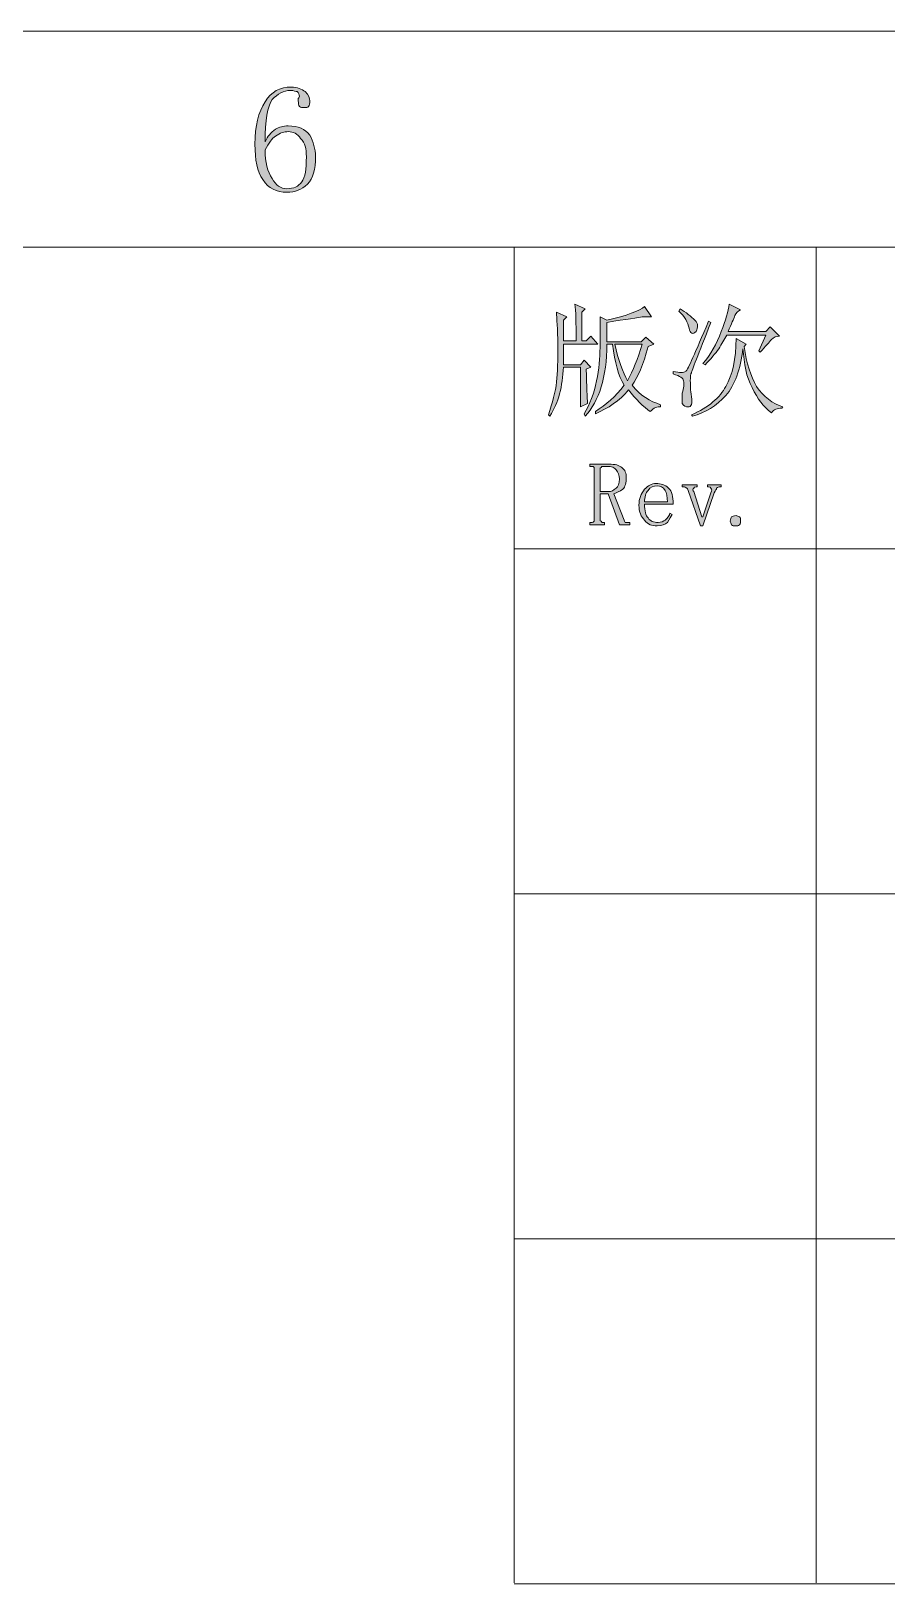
# Model space of a CAD drawing. Header units: millimetres. Extents: x 0 to 297, y 0 to 208.
# Drawn here: x 198.26 to 212.61, y 181.69 to 207.73 of the extents above; entities that cross this region are included whole.
import ezdxf

# ---------------------------------------------------------------- set-up
doc = ezdxf.new("R2010")
doc.units = ezdxf.units.MM

msp = doc.modelspace()

# ---------------------------------------------------------------- hatches: boundary and pattern name
h = msp.add_hatch(color=7)
edge = h.paths.add_edge_path(flags=0)
edge.add_spline(control_points=[(202.185764, 205.741357), (202.185764, 205.530749), (202.224217, 205.37729), (202.300769, 205.262285), (202.358272, 205.147279), (202.453875, 205.089776), (202.549831, 205.089776), (202.664836, 205.089776), (202.741389, 205.128229), (202.798892, 205.204782), (202.856394, 205.281335), (202.875797, 205.415743), (202.875797, 205.626351), (202.875797, 205.76076), (202.856394, 205.856363), (202.779842, 205.933268), (202.722339, 206.009821), (202.664836, 206.047921), (202.568881, 206.047921), (202.511378, 206.047921), (202.434825, 206.028871), (202.358272, 205.971368), (202.300769, 205.933268), (202.243267, 205.856363), (202.185764, 205.741357), (202.185764, 205.741357), (202.185764, 205.741357), (202.185764, 205.741357), (202.185764, 205.741357), (202.185764, 205.741357), (202.185764, 205.741357)], knot_values=[0, 0, 0, 0, 1, 1, 1, 2, 2, 2, 3, 3, 3, 4, 4, 4, 5, 5, 5, 6, 6, 6, 7, 7, 7, 8, 8, 8, 9, 9, 9, 10, 10, 10, 10], degree=3, periodic=1)
edge = h.paths.add_edge_path(flags=0)
edge.add_spline(control_points=[(202.568881, 206.143876), (202.741389, 206.143876), (202.856394, 206.086374), (202.9333, 205.990771), (202.990803, 205.875765), (203.028903, 205.76076), (203.028903, 205.626351), (203.028903, 205.415743), (202.990803, 205.262285), (202.894847, 205.166329), (202.798892, 205.070726), (202.683886, 205.032274), (202.549831, 205.032274), (202.377322, 205.032274), (202.243267, 205.089776), (202.147311, 205.243235), (202.051708, 205.37729), (202.013256, 205.568849), (202.013256, 205.837313), (202.013256, 206.143876), (202.070758, 206.373888), (202.185764, 206.546396), (202.281367, 206.718904), (202.434825, 206.795457), (202.626383, 206.795457), (202.722339, 206.795457), (202.798892, 206.757357), (202.856394, 206.718904), (202.913897, 206.661401), (202.9333, 206.603899), (202.9333, 206.565446), (202.9333, 206.527346), (202.9333, 206.488893), (202.913897, 206.469843), (202.894847, 206.45044), (202.875797, 206.45044), (202.837344, 206.45044), (202.798892, 206.45044), (202.779842, 206.45044), (202.760792, 206.469843), (202.741389, 206.488893), (202.741389, 206.527346), (202.741389, 206.565446), (202.741389, 206.565446), (202.741389, 206.584849), (202.741389, 206.603899), (202.741389, 206.603899), (202.760792, 206.622949), (202.760792, 206.642351), (202.760792, 206.661401), (202.741389, 206.699854), (202.722339, 206.718904), (202.703289, 206.718904), (202.664836, 206.737954), (202.607333, 206.737954), (202.492328, 206.737954), (202.396372, 206.680451), (202.300769, 206.584849), (202.224217, 206.469843), (202.185764, 206.239832), (202.185764, 205.875765), (202.224217, 205.971368), (202.281367, 206.028871), (202.358272, 206.086374), (202.415775, 206.124826), (202.492328, 206.143876), (202.568881, 206.143876), (202.568881, 206.143876), (202.568881, 206.143876), (202.568881, 206.143876), (202.568881, 206.143876), (202.568881, 206.143876), (202.568881, 206.143876)], knot_values=[0, 0, 0, 0, 1, 1, 1, 2, 2, 2, 3, 3, 3, 4, 4, 4, 5, 5, 5, 6, 6, 6, 7, 7, 7, 8, 8, 8, 9, 9, 9, 10, 10, 10, 11, 11, 11, 12, 12, 12, 13, 13, 13, 14, 14, 14, 15, 15, 15, 16, 16, 16, 17, 17, 17, 18, 18, 18, 19, 19, 19, 20, 20, 20, 21, 21, 21, 22, 22, 22, 23, 23, 23, 24, 24, 24, 24], degree=3, periodic=1)
h = msp.add_hatch(color=7)
edge = h.paths.add_edge_path(flags=0)
edge.add_spline(control_points=[(207.398761, 202.540957), (207.398761, 202.847521), (207.398761, 203.039079), (207.379711, 203.154085), (207.379711, 203.154085), (207.551867, 203.077532), (207.551867, 203.077532), (207.551867, 203.077532), (207.494717, 203.020029), (207.494717, 203.020029), (207.494717, 203.020029), (207.494717, 202.540957), (207.494717, 202.540957), (207.494717, 202.540957), (207.571269, 202.540957), (207.571269, 202.540957), (207.571269, 202.540957), (207.647822, 202.61751), (207.647822, 202.61751), (207.647822, 202.61751), (207.762828, 202.483454), (207.762828, 202.483454), (207.762828, 202.483454), (207.1878, 202.483454), (207.1878, 202.483454), (207.1878, 202.483454), (207.1878, 202.138438), (207.1878, 202.138438), (207.1878, 202.138438), (207.475314, 202.138438), (207.475314, 202.138438), (207.475314, 202.138438), (207.532817, 202.21499), (207.532817, 202.21499), (207.532817, 202.21499), (207.647822, 202.099985), (207.647822, 202.099985), (207.647822, 202.099985), (207.571269, 202.061532), (207.571269, 202.061532), (207.571269, 201.774371), (207.590319, 201.58246), (207.590319, 201.486857), (207.590319, 201.486857), (207.475314, 201.429354), (207.475314, 201.429354), (207.475314, 201.429354), (207.475314, 202.099985), (207.475314, 202.099985), (207.475314, 202.099985), (207.1878, 202.099985), (207.1878, 202.099985), (207.16875, 201.774371), (207.111247, 201.505907), (206.957789, 201.275896), (206.957789, 201.275896), (206.938739, 201.294946), (206.938739, 201.294946), (206.996242, 201.505907), (207.053744, 201.678415), (207.072794, 201.850924), (207.092197, 202.004029), (207.092197, 202.21499), (207.092197, 202.483454), (207.092197, 202.732515), (207.072794, 202.924074), (207.072794, 203.020029), (207.072794, 203.020029), (207.245303, 202.943124), (207.245303, 202.943124), (207.245303, 202.943124), (207.1878, 202.885621), (207.1878, 202.885621), (207.1878, 202.885621), (207.1878, 202.540957), (207.1878, 202.540957), (207.1878, 202.540957), (207.398761, 202.540957), (207.398761, 202.540957), (207.398761, 202.540957), (207.398761, 202.540957), (207.398761, 202.540957)], knot_values=[0, 0, 0, 0, 1, 1, 1, 2, 2, 2, 3, 3, 3, 4, 4, 4, 5, 5, 5, 6, 6, 6, 7, 7, 7, 8, 8, 8, 9, 9, 9, 10, 10, 10, 11, 11, 11, 12, 12, 12, 13, 13, 13, 14, 14, 14, 15, 15, 15, 16, 16, 16, 17, 17, 17, 18, 18, 18, 19, 19, 19, 20, 20, 20, 21, 21, 21, 22, 22, 22, 23, 23, 23, 24, 24, 24, 25, 25, 25, 26, 26, 26, 27, 27, 27, 27], degree=3, periodic=1)
edge = h.paths.add_edge_path(flags=0)
edge.add_spline(control_points=[(208.605967, 202.445001), (208.529414, 202.138438), (208.433811, 201.927476), (208.337856, 201.793421), (208.471911, 201.620913), (208.644419, 201.524957), (208.816928, 201.467454), (208.816928, 201.467454), (208.816928, 201.429354), (208.816928, 201.429354), (208.759425, 201.448404), (208.701922, 201.409951), (208.644419, 201.352449), (208.529414, 201.429354), (208.395358, 201.56341), (208.280353, 201.716868), (208.126894, 201.524957), (207.935336, 201.409951), (207.724375, 201.314349), (207.724375, 201.314349), (207.724375, 201.352449), (207.724375, 201.352449), (207.896883, 201.467454), (208.069392, 201.601863), (208.2038, 201.793421), (208.107844, 201.946526), (208.050342, 202.176538), (208.011889, 202.483454), (208.011889, 202.483454), (207.916286, 202.483454), (207.916286, 202.483454), (207.916286, 201.927476), (207.781878, 201.524957), (207.551867, 201.275896), (207.551867, 201.275896), (207.532817, 201.314349), (207.532817, 201.314349), (207.628772, 201.467454), (207.705325, 201.659365), (207.743778, 201.869974), (207.781878, 202.061532), (207.801281, 202.253443), (207.801281, 202.425951), (207.801281, 202.579057), (207.801281, 202.751565), (207.801281, 202.943124), (207.801281, 202.943124), (207.916286, 202.885621), (207.916286, 202.885621), (208.2419, 202.962526), (208.471911, 203.039079), (208.548464, 203.115632), (208.548464, 203.115632), (208.663469, 202.943124), (208.663469, 202.943124), (208.625369, 202.943124), (208.567867, 202.943124), (208.510364, 202.943124), (208.452861, 202.924074), (208.2419, 202.905024), (207.916286, 202.847521), (207.916286, 202.847521), (207.916286, 202.521554), (207.916286, 202.521554), (207.916286, 202.521554), (208.491314, 202.521554), (208.491314, 202.521554), (208.491314, 202.521554), (208.567867, 202.59846), (208.567867, 202.59846), (208.567867, 202.59846), (208.701922, 202.483454), (208.701922, 202.483454), (208.701922, 202.483454), (208.605967, 202.445001), (208.605967, 202.445001), (208.605967, 202.445001), (208.605967, 202.445001), (208.605967, 202.445001)], knot_values=[0, 0, 0, 0, 1, 1, 1, 2, 2, 2, 3, 3, 3, 4, 4, 4, 5, 5, 5, 6, 6, 6, 7, 7, 7, 8, 8, 8, 9, 9, 9, 10, 10, 10, 11, 11, 11, 12, 12, 12, 13, 13, 13, 14, 14, 14, 15, 15, 15, 16, 16, 16, 17, 17, 17, 18, 18, 18, 19, 19, 19, 20, 20, 20, 21, 21, 21, 22, 22, 22, 23, 23, 23, 24, 24, 24, 25, 25, 25, 26, 26, 26, 26], degree=3, periodic=1)
edge = h.paths.add_edge_path(flags=0)
edge.add_spline(control_points=[(208.050342, 202.483454), (208.107844, 202.21499), (208.184397, 202.004029), (208.261303, 201.869974), (208.356906, 202.042482), (208.433811, 202.23404), (208.510364, 202.483454), (208.510364, 202.483454), (208.050342, 202.483454), (208.050342, 202.483454), (208.050342, 202.483454), (208.050342, 202.483454), (208.050342, 202.483454)], knot_values=[0, 0, 0, 0, 1, 1, 1, 2, 2, 2, 3, 3, 3, 4, 4, 4, 4], degree=3, periodic=1)
edge = h.paths.add_edge_path(flags=0)
edge.add_spline(control_points=[(210.465106, 202.368449), (210.465106, 202.368449), (210.580111, 202.63656), (210.580111, 202.63656), (210.580111, 202.63656), (209.928531, 202.63656), (209.928531, 202.63656), (209.890078, 202.560007), (209.832575, 202.483454), (209.794475, 202.406549), (209.736972, 202.329996), (209.660419, 202.23404), (209.564464, 202.138438), (209.564464, 202.138438), (209.526011, 202.157488), (209.526011, 202.157488), (209.660419, 202.310946), (209.756022, 202.483454), (209.832575, 202.694063), (209.909481, 202.885621), (209.947581, 203.039079), (209.966983, 203.154085), (209.966983, 203.154085), (210.158542, 203.058129), (210.158542, 203.058129), (210.120089, 203.039079), (210.081989, 203.000626), (210.062586, 202.962526), (210.043536, 202.905024), (210.005083, 202.828471), (209.947581, 202.694063), (209.947581, 202.694063), (210.580111, 202.694063), (210.580111, 202.694063), (210.580111, 202.694063), (210.657017, 202.770968), (210.657017, 202.770968), (210.657017, 202.770968), (210.810122, 202.61751), (210.810122, 202.61751), (210.752619, 202.61751), (210.714167, 202.59846), (210.676067, 202.560007), (210.637614, 202.521554), (210.580111, 202.445001), (210.484508, 202.349046), (210.484508, 202.349046), (210.465106, 202.368449), (210.465106, 202.368449), (210.465106, 202.368449), (210.465106, 202.368449), (210.465106, 202.368449)], knot_values=[0, 0, 0, 0, 1, 1, 1, 2, 2, 2, 3, 3, 3, 4, 4, 4, 5, 5, 5, 6, 6, 6, 7, 7, 7, 8, 8, 8, 9, 9, 9, 10, 10, 10, 11, 11, 11, 12, 12, 12, 13, 13, 13, 14, 14, 14, 15, 15, 15, 16, 16, 16, 17, 17, 17, 17], degree=3, periodic=1)
edge = h.paths.add_edge_path(flags=0)
edge.add_spline(control_points=[(210.196994, 202.406549), (210.158542, 202.061532), (210.062586, 201.793421), (209.909481, 201.620913), (209.756022, 201.448404), (209.564464, 201.333399), (209.353503, 201.275896), (209.353503, 201.275896), (209.334453, 201.294946), (209.334453, 201.294946), (209.621967, 201.429354), (209.813525, 201.58246), (209.909481, 201.774371), (210.024486, 201.965929), (210.081989, 202.23404), (210.081989, 202.579057), (210.081989, 202.579057), (210.254497, 202.483454), (210.254497, 202.483454), (210.254497, 202.483454), (210.216044, 202.445001), (210.216044, 202.445001), (210.254497, 202.157488), (210.33105, 201.946526), (210.427006, 201.774371), (210.542011, 201.601863), (210.695117, 201.486857), (210.867625, 201.429354), (210.867625, 201.429354), (210.848575, 201.409951), (210.848575, 201.409951), (210.771669, 201.409951), (210.714167, 201.390901), (210.676067, 201.333399), (210.542011, 201.429354), (210.446056, 201.56341), (210.3501, 201.754968), (210.254497, 201.927476), (210.216044, 202.157488), (210.196994, 202.406549), (210.196994, 202.406549), (210.196994, 202.406549), (210.196994, 202.406549), (210.196994, 202.406549), (210.196994, 202.406549), (210.196994, 202.406549)], knot_values=[0, 0, 0, 0, 1, 1, 1, 2, 2, 2, 3, 3, 3, 4, 4, 4, 5, 5, 5, 6, 6, 6, 7, 7, 7, 8, 8, 8, 9, 9, 9, 10, 10, 10, 11, 11, 11, 12, 12, 12, 13, 13, 13, 14, 14, 14, 15, 15, 15, 15], degree=3, periodic=1)
edge = h.paths.add_edge_path(flags=0)
edge.add_spline(control_points=[(209.142894, 203.077532), (209.238497, 203.020029), (209.334453, 202.943124), (209.391956, 202.885621), (209.449458, 202.828471), (209.449458, 202.770968), (209.411006, 202.694063), (209.353503, 202.63656), (209.315403, 202.655963), (209.296, 202.751565), (209.27695, 202.847521), (209.219447, 202.943124), (209.123492, 203.039079), (209.123492, 203.039079), (209.142894, 203.077532), (209.142894, 203.077532), (209.142894, 203.077532), (209.142894, 203.077532), (209.142894, 203.077532)], knot_values=[0, 0, 0, 0, 1, 1, 1, 2, 2, 2, 3, 3, 3, 4, 4, 4, 5, 5, 5, 6, 6, 6, 6], degree=3, periodic=1)
edge = h.paths.add_edge_path(flags=0)
edge.add_spline(control_points=[(209.027889, 202.023432), (209.142894, 202.004029), (209.200397, 202.004029), (209.238497, 202.023432), (209.27695, 202.061532), (209.391956, 202.329996), (209.621967, 202.866571), (209.621967, 202.866571), (209.660419, 202.847521), (209.660419, 202.847521), (209.449458, 202.310946), (209.334453, 202.023432), (209.334453, 202.004029), (209.315403, 201.984979), (209.315403, 201.927476), (209.315403, 201.869974), (209.315403, 201.793421), (209.315403, 201.716868), (209.334453, 201.601863), (209.353503, 201.486857), (209.334453, 201.429354), (209.27695, 201.429354), (209.238497, 201.429354), (209.200397, 201.448404), (209.180994, 201.486857), (209.180994, 201.524957), (209.180994, 201.58246), (209.180994, 201.659365), (209.200397, 201.754968), (209.219447, 201.812471), (209.200397, 201.869974), (209.200397, 201.908426), (209.142894, 201.946526), (209.027889, 201.984979), (209.027889, 201.984979), (209.027889, 202.023432), (209.027889, 202.023432), (209.027889, 202.023432), (209.027889, 202.023432), (209.027889, 202.023432)], knot_values=[0, 0, 0, 0, 1, 1, 1, 2, 2, 2, 3, 3, 3, 4, 4, 4, 5, 5, 5, 6, 6, 6, 7, 7, 7, 8, 8, 8, 9, 9, 9, 10, 10, 10, 11, 11, 11, 12, 12, 12, 13, 13, 13, 13], degree=3, periodic=1)
h = msp.add_hatch(color=7)
edge = h.paths.add_edge_path(flags=0)
edge.add_spline(control_points=[(208.2419, 200.240846), (208.2419, 200.164293), (208.22285, 200.08774), (208.184397, 200.049288), (208.126894, 200.010835), (208.088794, 199.991785), (208.031292, 199.972735), (208.031292, 199.972735), (208.2038, 199.531763), (208.2038, 199.531763), (208.2038, 199.512713), (208.22285, 199.512713), (208.22285, 199.493663), (208.2419, 199.493663), (208.261303, 199.493663), (208.261303, 199.493663), (208.261303, 199.493663), (208.299403, 199.493663), (208.299403, 199.493663), (208.299403, 199.493663), (208.299403, 199.45521), (208.299403, 199.45521), (208.299403, 199.45521), (208.126894, 199.45521), (208.126894, 199.45521), (208.126894, 199.45521), (207.935336, 199.972735), (207.935336, 199.972735), (207.935336, 199.972735), (207.801281, 199.972735), (207.801281, 199.972735), (207.801281, 199.972735), (207.801281, 199.531763), (207.801281, 199.531763), (207.801281, 199.531763), (207.801281, 199.512713), (207.820331, 199.512713), (207.820331, 199.493663), (207.839381, 199.493663), (207.839381, 199.493663), (207.839381, 199.493663), (207.877833, 199.493663), (207.877833, 199.493663), (207.877833, 199.493663), (207.877833, 199.45521), (207.877833, 199.45521), (207.877833, 199.45521), (207.628772, 199.45521), (207.628772, 199.45521), (207.628772, 199.45521), (207.628772, 199.493663), (207.628772, 199.493663), (207.628772, 199.493663), (207.666872, 199.493663), (207.666872, 199.493663), (207.686275, 199.493663), (207.686275, 199.493663), (207.705325, 199.512713), (207.705325, 199.512713), (207.705325, 199.531763), (207.705325, 199.531763), (207.705325, 199.531763), (207.705325, 200.375254), (207.705325, 200.375254), (207.705325, 200.394304), (207.705325, 200.413354), (207.705325, 200.413354), (207.686275, 200.432757), (207.686275, 200.432757), (207.666872, 200.432757), (207.666872, 200.432757), (207.628772, 200.432757), (207.628772, 200.432757), (207.628772, 200.432757), (207.628772, 200.470857), (207.628772, 200.470857), (207.628772, 200.470857), (207.954386, 200.470857), (207.954386, 200.470857), (208.050342, 200.470857), (208.126894, 200.451807), (208.165347, 200.413354), (208.22285, 200.375254), (208.2419, 200.317751), (208.2419, 200.240846), (208.2419, 200.240846), (208.2419, 200.240846), (208.2419, 200.240846), (208.2419, 200.240846), (208.2419, 200.240846), (208.2419, 200.240846)], knot_values=[0, 0, 0, 0, 1, 1, 1, 2, 2, 2, 3, 3, 3, 4, 4, 4, 5, 5, 5, 6, 6, 6, 7, 7, 7, 8, 8, 8, 9, 9, 9, 10, 10, 10, 11, 11, 11, 12, 12, 12, 13, 13, 13, 14, 14, 14, 15, 15, 15, 16, 16, 16, 17, 17, 17, 18, 18, 18, 19, 19, 19, 20, 20, 20, 21, 21, 21, 22, 22, 22, 23, 23, 23, 24, 24, 24, 25, 25, 25, 26, 26, 26, 27, 27, 27, 28, 28, 28, 29, 29, 29, 30, 30, 30, 30], degree=3, periodic=1)
edge = h.paths.add_edge_path(flags=0)
edge.add_spline(control_points=[(207.801281, 200.010835), (207.801281, 200.010835), (207.935336, 200.010835), (207.935336, 200.010835), (207.992839, 200.010835), (208.031292, 200.030238), (208.069392, 200.068338), (208.107844, 200.08774), (208.126894, 200.145243), (208.126894, 200.221796), (208.126894, 200.279299), (208.107844, 200.336801), (208.069392, 200.375254), (208.050342, 200.413354), (207.992839, 200.432757), (207.916286, 200.432757), (207.916286, 200.432757), (207.858783, 200.432757), (207.858783, 200.432757), (207.839381, 200.432757), (207.820331, 200.432757), (207.820331, 200.413354), (207.801281, 200.413354), (207.801281, 200.394304), (207.801281, 200.394304), (207.801281, 200.394304), (207.801281, 200.010835), (207.801281, 200.010835), (207.801281, 200.010835), (207.801281, 200.010835), (207.801281, 200.010835)], knot_values=[0, 0, 0, 0, 1, 1, 1, 2, 2, 2, 3, 3, 3, 4, 4, 4, 5, 5, 5, 6, 6, 6, 7, 7, 7, 8, 8, 8, 9, 9, 9, 10, 10, 10, 10], degree=3, periodic=1)
edge = h.paths.add_edge_path(flags=0)
edge.add_spline(control_points=[(208.931933, 199.838326), (208.931933, 199.915232), (208.912883, 199.991785), (208.893481, 200.030238), (208.855381, 200.08774), (208.816928, 200.10679), (208.759425, 200.10679), (208.701922, 200.10679), (208.644419, 200.08774), (208.605967, 200.030238), (208.567867, 199.991785), (208.548464, 199.915232), (208.548464, 199.838326), (208.548464, 199.838326), (208.931933, 199.838326), (208.931933, 199.838326), (208.931933, 199.838326), (208.931933, 199.838326), (208.931933, 199.838326)], knot_values=[0, 0, 0, 0, 1, 1, 1, 2, 2, 2, 3, 3, 3, 4, 4, 4, 5, 5, 5, 6, 6, 6, 6], degree=3, periodic=1)
edge = h.paths.add_edge_path(flags=0)
edge.add_spline(control_points=[(208.548464, 199.800226), (208.548464, 199.685221), (208.567867, 199.608668), (208.605967, 199.570215), (208.644419, 199.512713), (208.701922, 199.493663), (208.778475, 199.493663), (208.816928, 199.493663), (208.874431, 199.512713), (208.893481, 199.531763), (208.931933, 199.570215), (208.970386, 199.608668), (208.970386, 199.646768), (208.970386, 199.646768), (209.008486, 199.627718), (209.008486, 199.627718), (208.989436, 199.589265), (208.970386, 199.551165), (208.931933, 199.493663), (208.893481, 199.45521), (208.835978, 199.43616), (208.759425, 199.43616), (208.663469, 199.43616), (208.605967, 199.45521), (208.548464, 199.531763), (208.491314, 199.589265), (208.452861, 199.666171), (208.452861, 199.780824), (208.452861, 199.895829), (208.491314, 199.972735), (208.548464, 200.049288), (208.605967, 200.10679), (208.663469, 200.145243), (208.740375, 200.145243), (208.816928, 200.145243), (208.893481, 200.12584), (208.950983, 200.068338), (209.008486, 200.010835), (209.027889, 199.934282), (209.027889, 199.800226), (209.027889, 199.800226), (208.548464, 199.800226), (208.548464, 199.800226), (208.548464, 199.800226), (208.548464, 199.800226), (208.548464, 199.800226)], knot_values=[0, 0, 0, 0, 1, 1, 1, 2, 2, 2, 3, 3, 3, 4, 4, 4, 5, 5, 5, 6, 6, 6, 7, 7, 7, 8, 8, 8, 9, 9, 9, 10, 10, 10, 11, 11, 11, 12, 12, 12, 13, 13, 13, 14, 14, 14, 15, 15, 15, 15], degree=3, periodic=1)
edge = h.paths.add_edge_path(flags=0)
edge.add_spline(control_points=[(209.526011, 199.43616), (209.526011, 199.43616), (209.487911, 199.43616), (209.487911, 199.43616), (209.487911, 199.43616), (209.27695, 200.030238), (209.27695, 200.030238), (209.27695, 200.049288), (209.2579, 200.068338), (209.2579, 200.068338), (209.238497, 200.08774), (209.219447, 200.08774), (209.219447, 200.08774), (209.219447, 200.08774), (209.180994, 200.08774), (209.180994, 200.08774), (209.180994, 200.08774), (209.180994, 200.12584), (209.180994, 200.12584), (209.180994, 200.12584), (209.430408, 200.12584), (209.430408, 200.12584), (209.430408, 200.12584), (209.430408, 200.08774), (209.430408, 200.08774), (209.430408, 200.08774), (209.411006, 200.08774), (209.411006, 200.08774), (209.391956, 200.08774), (209.372906, 200.08774), (209.372906, 200.068338), (209.353503, 200.049288), (209.353503, 200.030238), (209.372906, 200.010835), (209.372906, 200.010835), (209.506961, 199.589265), (209.506961, 199.589265), (209.506961, 199.589265), (209.526011, 199.589265), (209.526011, 199.589265), (209.526011, 199.589265), (209.660419, 199.991785), (209.660419, 199.991785), (209.679469, 200.030238), (209.679469, 200.049288), (209.660419, 200.068338), (209.660419, 200.08774), (209.641017, 200.08774), (209.621967, 200.08774), (209.621967, 200.08774), (209.602564, 200.08774), (209.602564, 200.08774), (209.602564, 200.08774), (209.602564, 200.12584), (209.602564, 200.12584), (209.602564, 200.12584), (209.832575, 200.12584), (209.832575, 200.12584), (209.832575, 200.12584), (209.832575, 200.08774), (209.832575, 200.08774), (209.832575, 200.08774), (209.813525, 200.08774), (209.813525, 200.08774), (209.794475, 200.08774), (209.775072, 200.08774), (209.756022, 200.068338), (209.756022, 200.049288), (209.736972, 200.030238), (209.717569, 199.991785), (209.717569, 199.991785), (209.526011, 199.43616), (209.526011, 199.43616), (209.526011, 199.43616), (209.526011, 199.43616), (209.526011, 199.43616)], knot_values=[0, 0, 0, 0, 1, 1, 1, 2, 2, 2, 3, 3, 3, 4, 4, 4, 5, 5, 5, 6, 6, 6, 7, 7, 7, 8, 8, 8, 9, 9, 9, 10, 10, 10, 11, 11, 11, 12, 12, 12, 13, 13, 13, 14, 14, 14, 15, 15, 15, 16, 16, 16, 17, 17, 17, 18, 18, 18, 19, 19, 19, 20, 20, 20, 21, 21, 21, 22, 22, 22, 23, 23, 23, 24, 24, 24, 25, 25, 25, 25], degree=3, periodic=1)
edge = h.paths.add_edge_path(flags=0)
edge.add_spline(control_points=[(210.081989, 199.43616), (210.043536, 199.43616), (210.024486, 199.43616), (210.005083, 199.45521), (210.005083, 199.47426), (209.986033, 199.493663), (209.986033, 199.512713), (209.986033, 199.551165), (210.005083, 199.570215), (210.005083, 199.589265), (210.024486, 199.589265), (210.043536, 199.608668), (210.081989, 199.608668), (210.101039, 199.608668), (210.120089, 199.589265), (210.139492, 199.589265), (210.158542, 199.570215), (210.158542, 199.551165), (210.158542, 199.512713), (210.158542, 199.493663), (210.158542, 199.47426), (210.139492, 199.45521), (210.120089, 199.43616), (210.101039, 199.43616), (210.081989, 199.43616), (210.081989, 199.43616), (210.081989, 199.43616), (210.081989, 199.43616), (210.081989, 199.43616), (210.081989, 199.43616), (210.081989, 199.43616)], knot_values=[0, 0, 0, 0, 1, 1, 1, 2, 2, 2, 3, 3, 3, 4, 4, 4, 5, 5, 5, 6, 6, 6, 7, 7, 7, 8, 8, 8, 9, 9, 9, 10, 10, 10, 10], degree=3, periodic=1)

# ---------------------------------------------------------------- linework, layer by layer
at = {"color": 7, "lineweight": 15}
for points in [[(0.162631, 207.734551), (296.7863, 207.734551)], [(3.784953, 204.112229), (293.163978, 204.112229)], [(206.363711, 204.112229), (206.363711, 181.708018)], [(206.363711, 204.112229), (293.163978, 204.112229)], [(206.363711, 204.112229), (206.363711, 181.708018)], [(211.423603, 204.112229), (211.423603, 181.708018)], [(206.363711, 199.05269), (293.163978, 199.05269)], [(206.363711, 193.264665), (293.163978, 193.264665)], [(206.363711, 187.47664), (293.163978, 187.47664)], [(206.363711, 181.688968), (293.163978, 181.688968)], [(206.363711, 181.688968), (293.163978, 181.688968)]]:
    msp.add_lwpolyline(points, dxfattribs=at)
at = {"color": 7, "lineweight": 0}
for points, knots in [([(202.568881, 206.143876), (202.741389, 206.143876), (202.856394, 206.086374), (202.9333, 205.990771), (202.990803, 205.875765), (203.028903, 205.76076), (203.028903, 205.626351), (203.028903, 205.415743), (202.990803, 205.262285), (202.894847, 205.166329), (202.798892, 205.070726), (202.683886, 205.032274), (202.549831, 205.032274), (202.377322, 205.032274), (202.243267, 205.089776), (202.147311, 205.243235), (202.051708, 205.37729), (202.013256, 205.568849), (202.013256, 205.837313), (202.013256, 206.143876), (202.070758, 206.373888), (202.185764, 206.546396), (202.281367, 206.718904), (202.434825, 206.795457), (202.626383, 206.795457), (202.722339, 206.795457), (202.798892, 206.757357), (202.856394, 206.718904), (202.913897, 206.661401), (202.9333, 206.603899), (202.9333, 206.565446), (202.9333, 206.527346), (202.9333, 206.488893), (202.913897, 206.469843), (202.894847, 206.45044), (202.875797, 206.45044), (202.837344, 206.45044), (202.798892, 206.45044), (202.779842, 206.45044), (202.760792, 206.469843), (202.741389, 206.488893), (202.741389, 206.527346), (202.741389, 206.565446), (202.741389, 206.565446), (202.741389, 206.584849), (202.741389, 206.603899), (202.741389, 206.603899), (202.760792, 206.622949), (202.760792, 206.642351), (202.760792, 206.661401), (202.741389, 206.699854), (202.722339, 206.718904), (202.703289, 206.718904), (202.664836, 206.737954), (202.607333, 206.737954), (202.492328, 206.737954), (202.396372, 206.680451), (202.300769, 206.584849), (202.224217, 206.469843), (202.185764, 206.239832), (202.185764, 205.875765), (202.224217, 205.971368), (202.281367, 206.028871), (202.358272, 206.086374), (202.415775, 206.124826), (202.492328, 206.143876), (202.568881, 206.143876), (202.568881, 206.143876), (202.568881, 206.143876), (202.568881, 206.143876), (202.568881, 206.143876), (202.568881, 206.143876), (202.568881, 206.143876)], [0, 0, 0, 0, 1, 1, 1, 2, 2, 2, 3, 3, 3, 4, 4, 4, 5, 5, 5, 6, 6, 6, 7, 7, 7, 8, 8, 8, 9, 9, 9, 10, 10, 10, 11, 11, 11, 12, 12, 12, 13, 13, 13, 14, 14, 14, 15, 15, 15, 16, 16, 16, 17, 17, 17, 18, 18, 18, 19, 19, 19, 20, 20, 20, 21, 21, 21, 22, 22, 22, 23, 23, 23, 24, 24, 24, 24]), ([(202.185764, 205.741357), (202.185764, 205.530749), (202.224217, 205.37729), (202.300769, 205.262285), (202.358272, 205.147279), (202.453875, 205.089776), (202.549831, 205.089776), (202.664836, 205.089776), (202.741389, 205.128229), (202.798892, 205.204782), (202.856394, 205.281335), (202.875797, 205.415743), (202.875797, 205.626351), (202.875797, 205.76076), (202.856394, 205.856363), (202.779842, 205.933268), (202.722339, 206.009821), (202.664836, 206.047921), (202.568881, 206.047921), (202.511378, 206.047921), (202.434825, 206.028871), (202.358272, 205.971368), (202.300769, 205.933268), (202.243267, 205.856363), (202.185764, 205.741357), (202.185764, 205.741357), (202.185764, 205.741357), (202.185764, 205.741357), (202.185764, 205.741357), (202.185764, 205.741357), (202.185764, 205.741357)], [0, 0, 0, 0, 1, 1, 1, 2, 2, 2, 3, 3, 3, 4, 4, 4, 5, 5, 5, 6, 6, 6, 7, 7, 7, 8, 8, 8, 9, 9, 9, 10, 10, 10, 10]), ([(207.398761, 202.540957), (207.398761, 202.847521), (207.398761, 203.039079), (207.379711, 203.154085), (207.379711, 203.154085), (207.551867, 203.077532), (207.551867, 203.077532), (207.551867, 203.077532), (207.494717, 203.020029), (207.494717, 203.020029), (207.494717, 203.020029), (207.494717, 202.540957), (207.494717, 202.540957), (207.494717, 202.540957), (207.571269, 202.540957), (207.571269, 202.540957), (207.571269, 202.540957), (207.647822, 202.61751), (207.647822, 202.61751), (207.647822, 202.61751), (207.762828, 202.483454), (207.762828, 202.483454), (207.762828, 202.483454), (207.1878, 202.483454), (207.1878, 202.483454), (207.1878, 202.483454), (207.1878, 202.138438), (207.1878, 202.138438), (207.1878, 202.138438), (207.475314, 202.138438), (207.475314, 202.138438), (207.475314, 202.138438), (207.532817, 202.21499), (207.532817, 202.21499), (207.532817, 202.21499), (207.647822, 202.099985), (207.647822, 202.099985), (207.647822, 202.099985), (207.571269, 202.061532), (207.571269, 202.061532), (207.571269, 201.774371), (207.590319, 201.58246), (207.590319, 201.486857), (207.590319, 201.486857), (207.475314, 201.429354), (207.475314, 201.429354), (207.475314, 201.429354), (207.475314, 202.099985), (207.475314, 202.099985), (207.475314, 202.099985), (207.1878, 202.099985), (207.1878, 202.099985), (207.16875, 201.774371), (207.111247, 201.505907), (206.957789, 201.275896), (206.957789, 201.275896), (206.938739, 201.294946), (206.938739, 201.294946), (206.996242, 201.505907), (207.053744, 201.678415), (207.072794, 201.850924), (207.092197, 202.004029), (207.092197, 202.21499), (207.092197, 202.483454), (207.092197, 202.732515), (207.072794, 202.924074), (207.072794, 203.020029), (207.072794, 203.020029), (207.245303, 202.943124), (207.245303, 202.943124), (207.245303, 202.943124), (207.1878, 202.885621), (207.1878, 202.885621), (207.1878, 202.885621), (207.1878, 202.540957), (207.1878, 202.540957), (207.1878, 202.540957), (207.398761, 202.540957), (207.398761, 202.540957), (207.398761, 202.540957), (207.398761, 202.540957), (207.398761, 202.540957)], [0, 0, 0, 0, 1, 1, 1, 2, 2, 2, 3, 3, 3, 4, 4, 4, 5, 5, 5, 6, 6, 6, 7, 7, 7, 8, 8, 8, 9, 9, 9, 10, 10, 10, 11, 11, 11, 12, 12, 12, 13, 13, 13, 14, 14, 14, 15, 15, 15, 16, 16, 16, 17, 17, 17, 18, 18, 18, 19, 19, 19, 20, 20, 20, 21, 21, 21, 22, 22, 22, 23, 23, 23, 24, 24, 24, 25, 25, 25, 26, 26, 26, 27, 27, 27, 27]), ([(208.605967, 202.445001), (208.529414, 202.138438), (208.433811, 201.927476), (208.337856, 201.793421), (208.471911, 201.620913), (208.644419, 201.524957), (208.816928, 201.467454), (208.816928, 201.467454), (208.816928, 201.429354), (208.816928, 201.429354), (208.759425, 201.448404), (208.701922, 201.409951), (208.644419, 201.352449), (208.529414, 201.429354), (208.395358, 201.56341), (208.280353, 201.716868), (208.126894, 201.524957), (207.935336, 201.409951), (207.724375, 201.314349), (207.724375, 201.314349), (207.724375, 201.352449), (207.724375, 201.352449), (207.896883, 201.467454), (208.069392, 201.601863), (208.2038, 201.793421), (208.107844, 201.946526), (208.050342, 202.176538), (208.011889, 202.483454), (208.011889, 202.483454), (207.916286, 202.483454), (207.916286, 202.483454), (207.916286, 201.927476), (207.781878, 201.524957), (207.551867, 201.275896), (207.551867, 201.275896), (207.532817, 201.314349), (207.532817, 201.314349), (207.628772, 201.467454), (207.705325, 201.659365), (207.743778, 201.869974), (207.781878, 202.061532), (207.801281, 202.253443), (207.801281, 202.425951), (207.801281, 202.579057), (207.801281, 202.751565), (207.801281, 202.943124), (207.801281, 202.943124), (207.916286, 202.885621), (207.916286, 202.885621), (208.2419, 202.962526), (208.471911, 203.039079), (208.548464, 203.115632), (208.548464, 203.115632), (208.663469, 202.943124), (208.663469, 202.943124), (208.625369, 202.943124), (208.567867, 202.943124), (208.510364, 202.943124), (208.452861, 202.924074), (208.2419, 202.905024), (207.916286, 202.847521), (207.916286, 202.847521), (207.916286, 202.521554), (207.916286, 202.521554), (207.916286, 202.521554), (208.491314, 202.521554), (208.491314, 202.521554), (208.491314, 202.521554), (208.567867, 202.59846), (208.567867, 202.59846), (208.567867, 202.59846), (208.701922, 202.483454), (208.701922, 202.483454), (208.701922, 202.483454), (208.605967, 202.445001), (208.605967, 202.445001), (208.605967, 202.445001), (208.605967, 202.445001), (208.605967, 202.445001)], [0, 0, 0, 0, 1, 1, 1, 2, 2, 2, 3, 3, 3, 4, 4, 4, 5, 5, 5, 6, 6, 6, 7, 7, 7, 8, 8, 8, 9, 9, 9, 10, 10, 10, 11, 11, 11, 12, 12, 12, 13, 13, 13, 14, 14, 14, 15, 15, 15, 16, 16, 16, 17, 17, 17, 18, 18, 18, 19, 19, 19, 20, 20, 20, 21, 21, 21, 22, 22, 22, 23, 23, 23, 24, 24, 24, 25, 25, 25, 26, 26, 26, 26]), ([(209.142894, 203.077532), (209.238497, 203.020029), (209.334453, 202.943124), (209.391956, 202.885621), (209.449458, 202.828471), (209.449458, 202.770968), (209.411006, 202.694063), (209.353503, 202.63656), (209.315403, 202.655963), (209.296, 202.751565), (209.27695, 202.847521), (209.219447, 202.943124), (209.123492, 203.039079), (209.123492, 203.039079), (209.142894, 203.077532), (209.142894, 203.077532), (209.142894, 203.077532), (209.142894, 203.077532), (209.142894, 203.077532)], [0, 0, 0, 0, 1, 1, 1, 2, 2, 2, 3, 3, 3, 4, 4, 4, 5, 5, 5, 6, 6, 6, 6]), ([(210.465106, 202.368449), (210.465106, 202.368449), (210.580111, 202.63656), (210.580111, 202.63656), (210.580111, 202.63656), (209.928531, 202.63656), (209.928531, 202.63656), (209.890078, 202.560007), (209.832575, 202.483454), (209.794475, 202.406549), (209.736972, 202.329996), (209.660419, 202.23404), (209.564464, 202.138438), (209.564464, 202.138438), (209.526011, 202.157488), (209.526011, 202.157488), (209.660419, 202.310946), (209.756022, 202.483454), (209.832575, 202.694063), (209.909481, 202.885621), (209.947581, 203.039079), (209.966983, 203.154085), (209.966983, 203.154085), (210.158542, 203.058129), (210.158542, 203.058129), (210.120089, 203.039079), (210.081989, 203.000626), (210.062586, 202.962526), (210.043536, 202.905024), (210.005083, 202.828471), (209.947581, 202.694063), (209.947581, 202.694063), (210.580111, 202.694063), (210.580111, 202.694063), (210.580111, 202.694063), (210.657017, 202.770968), (210.657017, 202.770968), (210.657017, 202.770968), (210.810122, 202.61751), (210.810122, 202.61751), (210.752619, 202.61751), (210.714167, 202.59846), (210.676067, 202.560007), (210.637614, 202.521554), (210.580111, 202.445001), (210.484508, 202.349046), (210.484508, 202.349046), (210.465106, 202.368449), (210.465106, 202.368449), (210.465106, 202.368449), (210.465106, 202.368449), (210.465106, 202.368449)], [0, 0, 0, 0, 1, 1, 1, 2, 2, 2, 3, 3, 3, 4, 4, 4, 5, 5, 5, 6, 6, 6, 7, 7, 7, 8, 8, 8, 9, 9, 9, 10, 10, 10, 11, 11, 11, 12, 12, 12, 13, 13, 13, 14, 14, 14, 15, 15, 15, 16, 16, 16, 17, 17, 17, 17]), ([(209.027889, 202.023432), (209.142894, 202.004029), (209.200397, 202.004029), (209.238497, 202.023432), (209.27695, 202.061532), (209.391956, 202.329996), (209.621967, 202.866571), (209.621967, 202.866571), (209.660419, 202.847521), (209.660419, 202.847521), (209.449458, 202.310946), (209.334453, 202.023432), (209.334453, 202.004029), (209.315403, 201.984979), (209.315403, 201.927476), (209.315403, 201.869974), (209.315403, 201.793421), (209.315403, 201.716868), (209.334453, 201.601863), (209.353503, 201.486857), (209.334453, 201.429354), (209.27695, 201.429354), (209.238497, 201.429354), (209.200397, 201.448404), (209.180994, 201.486857), (209.180994, 201.524957), (209.180994, 201.58246), (209.180994, 201.659365), (209.200397, 201.754968), (209.219447, 201.812471), (209.200397, 201.869974), (209.200397, 201.908426), (209.142894, 201.946526), (209.027889, 201.984979), (209.027889, 201.984979), (209.027889, 202.023432), (209.027889, 202.023432), (209.027889, 202.023432), (209.027889, 202.023432), (209.027889, 202.023432)], [0, 0, 0, 0, 1, 1, 1, 2, 2, 2, 3, 3, 3, 4, 4, 4, 5, 5, 5, 6, 6, 6, 7, 7, 7, 8, 8, 8, 9, 9, 9, 10, 10, 10, 11, 11, 11, 12, 12, 12, 13, 13, 13, 13]), ([(208.050342, 202.483454), (208.107844, 202.21499), (208.184397, 202.004029), (208.261303, 201.869974), (208.356906, 202.042482), (208.433811, 202.23404), (208.510364, 202.483454), (208.510364, 202.483454), (208.050342, 202.483454), (208.050342, 202.483454), (208.050342, 202.483454), (208.050342, 202.483454), (208.050342, 202.483454)], [0, 0, 0, 0, 1, 1, 1, 2, 2, 2, 3, 3, 3, 4, 4, 4, 4]), ([(210.196994, 202.406549), (210.158542, 202.061532), (210.062586, 201.793421), (209.909481, 201.620913), (209.756022, 201.448404), (209.564464, 201.333399), (209.353503, 201.275896), (209.353503, 201.275896), (209.334453, 201.294946), (209.334453, 201.294946), (209.621967, 201.429354), (209.813525, 201.58246), (209.909481, 201.774371), (210.024486, 201.965929), (210.081989, 202.23404), (210.081989, 202.579057), (210.081989, 202.579057), (210.254497, 202.483454), (210.254497, 202.483454), (210.254497, 202.483454), (210.216044, 202.445001), (210.216044, 202.445001), (210.254497, 202.157488), (210.33105, 201.946526), (210.427006, 201.774371), (210.542011, 201.601863), (210.695117, 201.486857), (210.867625, 201.429354), (210.867625, 201.429354), (210.848575, 201.409951), (210.848575, 201.409951), (210.771669, 201.409951), (210.714167, 201.390901), (210.676067, 201.333399), (210.542011, 201.429354), (210.446056, 201.56341), (210.3501, 201.754968), (210.254497, 201.927476), (210.216044, 202.157488), (210.196994, 202.406549), (210.196994, 202.406549), (210.196994, 202.406549), (210.196994, 202.406549), (210.196994, 202.406549), (210.196994, 202.406549), (210.196994, 202.406549)], [0, 0, 0, 0, 1, 1, 1, 2, 2, 2, 3, 3, 3, 4, 4, 4, 5, 5, 5, 6, 6, 6, 7, 7, 7, 8, 8, 8, 9, 9, 9, 10, 10, 10, 11, 11, 11, 12, 12, 12, 13, 13, 13, 14, 14, 14, 15, 15, 15, 15]), ([(208.2419, 200.240846), (208.2419, 200.164293), (208.22285, 200.08774), (208.184397, 200.049288), (208.126894, 200.010835), (208.088794, 199.991785), (208.031292, 199.972735), (208.031292, 199.972735), (208.2038, 199.531763), (208.2038, 199.531763), (208.2038, 199.512713), (208.22285, 199.512713), (208.22285, 199.493663), (208.2419, 199.493663), (208.261303, 199.493663), (208.261303, 199.493663), (208.261303, 199.493663), (208.299403, 199.493663), (208.299403, 199.493663), (208.299403, 199.493663), (208.299403, 199.45521), (208.299403, 199.45521), (208.299403, 199.45521), (208.126894, 199.45521), (208.126894, 199.45521), (208.126894, 199.45521), (207.935336, 199.972735), (207.935336, 199.972735), (207.935336, 199.972735), (207.801281, 199.972735), (207.801281, 199.972735), (207.801281, 199.972735), (207.801281, 199.531763), (207.801281, 199.531763), (207.801281, 199.531763), (207.801281, 199.512713), (207.820331, 199.512713), (207.820331, 199.493663), (207.839381, 199.493663), (207.839381, 199.493663), (207.839381, 199.493663), (207.877833, 199.493663), (207.877833, 199.493663), (207.877833, 199.493663), (207.877833, 199.45521), (207.877833, 199.45521), (207.877833, 199.45521), (207.628772, 199.45521), (207.628772, 199.45521), (207.628772, 199.45521), (207.628772, 199.493663), (207.628772, 199.493663), (207.628772, 199.493663), (207.666872, 199.493663), (207.666872, 199.493663), (207.686275, 199.493663), (207.686275, 199.493663), (207.705325, 199.512713), (207.705325, 199.512713), (207.705325, 199.531763), (207.705325, 199.531763), (207.705325, 199.531763), (207.705325, 200.375254), (207.705325, 200.375254), (207.705325, 200.394304), (207.705325, 200.413354), (207.705325, 200.413354), (207.686275, 200.432757), (207.686275, 200.432757), (207.666872, 200.432757), (207.666872, 200.432757), (207.628772, 200.432757), (207.628772, 200.432757), (207.628772, 200.432757), (207.628772, 200.470857), (207.628772, 200.470857), (207.628772, 200.470857), (207.954386, 200.470857), (207.954386, 200.470857), (208.050342, 200.470857), (208.126894, 200.451807), (208.165347, 200.413354), (208.22285, 200.375254), (208.2419, 200.317751), (208.2419, 200.240846), (208.2419, 200.240846), (208.2419, 200.240846), (208.2419, 200.240846), (208.2419, 200.240846), (208.2419, 200.240846), (208.2419, 200.240846)], [0, 0, 0, 0, 1, 1, 1, 2, 2, 2, 3, 3, 3, 4, 4, 4, 5, 5, 5, 6, 6, 6, 7, 7, 7, 8, 8, 8, 9, 9, 9, 10, 10, 10, 11, 11, 11, 12, 12, 12, 13, 13, 13, 14, 14, 14, 15, 15, 15, 16, 16, 16, 17, 17, 17, 18, 18, 18, 19, 19, 19, 20, 20, 20, 21, 21, 21, 22, 22, 22, 23, 23, 23, 24, 24, 24, 25, 25, 25, 26, 26, 26, 27, 27, 27, 28, 28, 28, 29, 29, 29, 30, 30, 30, 30]), ([(207.801281, 200.010835), (207.801281, 200.010835), (207.935336, 200.010835), (207.935336, 200.010835), (207.992839, 200.010835), (208.031292, 200.030238), (208.069392, 200.068338), (208.107844, 200.08774), (208.126894, 200.145243), (208.126894, 200.221796), (208.126894, 200.279299), (208.107844, 200.336801), (208.069392, 200.375254), (208.050342, 200.413354), (207.992839, 200.432757), (207.916286, 200.432757), (207.916286, 200.432757), (207.858783, 200.432757), (207.858783, 200.432757), (207.839381, 200.432757), (207.820331, 200.432757), (207.820331, 200.413354), (207.801281, 200.413354), (207.801281, 200.394304), (207.801281, 200.394304), (207.801281, 200.394304), (207.801281, 200.010835), (207.801281, 200.010835), (207.801281, 200.010835), (207.801281, 200.010835), (207.801281, 200.010835)], [0, 0, 0, 0, 1, 1, 1, 2, 2, 2, 3, 3, 3, 4, 4, 4, 5, 5, 5, 6, 6, 6, 7, 7, 7, 8, 8, 8, 9, 9, 9, 10, 10, 10, 10]), ([(208.548464, 199.800226), (208.548464, 199.685221), (208.567867, 199.608668), (208.605967, 199.570215), (208.644419, 199.512713), (208.701922, 199.493663), (208.778475, 199.493663), (208.816928, 199.493663), (208.874431, 199.512713), (208.893481, 199.531763), (208.931933, 199.570215), (208.970386, 199.608668), (208.970386, 199.646768), (208.970386, 199.646768), (209.008486, 199.627718), (209.008486, 199.627718), (208.989436, 199.589265), (208.970386, 199.551165), (208.931933, 199.493663), (208.893481, 199.45521), (208.835978, 199.43616), (208.759425, 199.43616), (208.663469, 199.43616), (208.605967, 199.45521), (208.548464, 199.531763), (208.491314, 199.589265), (208.452861, 199.666171), (208.452861, 199.780824), (208.452861, 199.895829), (208.491314, 199.972735), (208.548464, 200.049288), (208.605967, 200.10679), (208.663469, 200.145243), (208.740375, 200.145243), (208.816928, 200.145243), (208.893481, 200.12584), (208.950983, 200.068338), (209.008486, 200.010835), (209.027889, 199.934282), (209.027889, 199.800226), (209.027889, 199.800226), (208.548464, 199.800226), (208.548464, 199.800226), (208.548464, 199.800226), (208.548464, 199.800226), (208.548464, 199.800226)], [0, 0, 0, 0, 1, 1, 1, 2, 2, 2, 3, 3, 3, 4, 4, 4, 5, 5, 5, 6, 6, 6, 7, 7, 7, 8, 8, 8, 9, 9, 9, 10, 10, 10, 11, 11, 11, 12, 12, 12, 13, 13, 13, 14, 14, 14, 15, 15, 15, 15]), ([(208.931933, 199.838326), (208.931933, 199.915232), (208.912883, 199.991785), (208.893481, 200.030238), (208.855381, 200.08774), (208.816928, 200.10679), (208.759425, 200.10679), (208.701922, 200.10679), (208.644419, 200.08774), (208.605967, 200.030238), (208.567867, 199.991785), (208.548464, 199.915232), (208.548464, 199.838326), (208.548464, 199.838326), (208.931933, 199.838326), (208.931933, 199.838326), (208.931933, 199.838326), (208.931933, 199.838326), (208.931933, 199.838326)], [0, 0, 0, 0, 1, 1, 1, 2, 2, 2, 3, 3, 3, 4, 4, 4, 5, 5, 5, 6, 6, 6, 6]), ([(209.526011, 199.43616), (209.526011, 199.43616), (209.487911, 199.43616), (209.487911, 199.43616), (209.487911, 199.43616), (209.27695, 200.030238), (209.27695, 200.030238), (209.27695, 200.049288), (209.2579, 200.068338), (209.2579, 200.068338), (209.238497, 200.08774), (209.219447, 200.08774), (209.219447, 200.08774), (209.219447, 200.08774), (209.180994, 200.08774), (209.180994, 200.08774), (209.180994, 200.08774), (209.180994, 200.12584), (209.180994, 200.12584), (209.180994, 200.12584), (209.430408, 200.12584), (209.430408, 200.12584), (209.430408, 200.12584), (209.430408, 200.08774), (209.430408, 200.08774), (209.430408, 200.08774), (209.411006, 200.08774), (209.411006, 200.08774), (209.391956, 200.08774), (209.372906, 200.08774), (209.372906, 200.068338), (209.353503, 200.049288), (209.353503, 200.030238), (209.372906, 200.010835), (209.372906, 200.010835), (209.506961, 199.589265), (209.506961, 199.589265), (209.506961, 199.589265), (209.526011, 199.589265), (209.526011, 199.589265), (209.526011, 199.589265), (209.660419, 199.991785), (209.660419, 199.991785), (209.679469, 200.030238), (209.679469, 200.049288), (209.660419, 200.068338), (209.660419, 200.08774), (209.641017, 200.08774), (209.621967, 200.08774), (209.621967, 200.08774), (209.602564, 200.08774), (209.602564, 200.08774), (209.602564, 200.08774), (209.602564, 200.12584), (209.602564, 200.12584), (209.602564, 200.12584), (209.832575, 200.12584), (209.832575, 200.12584), (209.832575, 200.12584), (209.832575, 200.08774), (209.832575, 200.08774), (209.832575, 200.08774), (209.813525, 200.08774), (209.813525, 200.08774), (209.794475, 200.08774), (209.775072, 200.08774), (209.756022, 200.068338), (209.756022, 200.049288), (209.736972, 200.030238), (209.717569, 199.991785), (209.717569, 199.991785), (209.526011, 199.43616), (209.526011, 199.43616), (209.526011, 199.43616), (209.526011, 199.43616), (209.526011, 199.43616)], [0, 0, 0, 0, 1, 1, 1, 2, 2, 2, 3, 3, 3, 4, 4, 4, 5, 5, 5, 6, 6, 6, 7, 7, 7, 8, 8, 8, 9, 9, 9, 10, 10, 10, 11, 11, 11, 12, 12, 12, 13, 13, 13, 14, 14, 14, 15, 15, 15, 16, 16, 16, 17, 17, 17, 18, 18, 18, 19, 19, 19, 20, 20, 20, 21, 21, 21, 22, 22, 22, 23, 23, 23, 24, 24, 24, 25, 25, 25, 25]), ([(210.081989, 199.43616), (210.043536, 199.43616), (210.024486, 199.43616), (210.005083, 199.45521), (210.005083, 199.47426), (209.986033, 199.493663), (209.986033, 199.512713), (209.986033, 199.551165), (210.005083, 199.570215), (210.005083, 199.589265), (210.024486, 199.589265), (210.043536, 199.608668), (210.081989, 199.608668), (210.101039, 199.608668), (210.120089, 199.589265), (210.139492, 199.589265), (210.158542, 199.570215), (210.158542, 199.551165), (210.158542, 199.512713), (210.158542, 199.493663), (210.158542, 199.47426), (210.139492, 199.45521), (210.120089, 199.43616), (210.101039, 199.43616), (210.081989, 199.43616), (210.081989, 199.43616), (210.081989, 199.43616), (210.081989, 199.43616), (210.081989, 199.43616), (210.081989, 199.43616), (210.081989, 199.43616)], [0, 0, 0, 0, 1, 1, 1, 2, 2, 2, 3, 3, 3, 4, 4, 4, 5, 5, 5, 6, 6, 6, 7, 7, 7, 8, 8, 8, 9, 9, 9, 10, 10, 10, 10])]:
    msp.add_open_spline(points, degree=3, knots=knots, dxfattribs=at)

doc.saveas('drawing.dxf')
